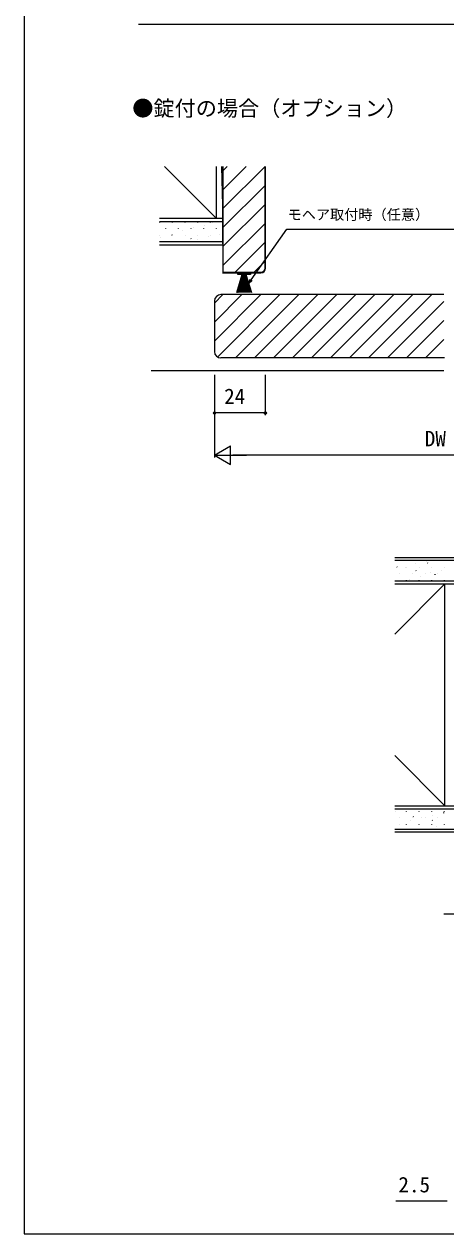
# Model space of a CAD drawing. Units: millimetres, scale not verified. Extents: x -438 to 438, y -652 to 649.
# Drawn here: x -438 to -238, y -652 to -80 of the extents above; entities that cross this region are included whole.
import ezdxf
from ezdxf.enums import TextEntityAlignment as Align

# ---------------------------------------------------------------- set-up
doc = ezdxf.new("R2010")
doc.units = ezdxf.units.MM
doc.header["$LTSCALE"] = 4
for name, color, linetype in [('0-2_USER1', 3, 'Continuous'), ('0-4_YKK_12', 2, 'Continuous'), ('0-5_YKK_13', 4, 'Continuous'), ('0-7_YKK_D', 6, 'Continuous'), ('0-8_YKK_ZWAK', 7, 'Continuous'), ('0-9_YSS_K', 3, 'Continuous'), ('0-A_YSS_KE', 3, 'Continuous')]:
    doc.layers.add(name, color=color, linetype=linetype)
doc.styles.add('ＭＳ ゴシック', font='')
doc.styles.get('ＭＳ ゴシック').set_extended_font_data('MS Gothic')

msp = doc.modelspace()

# ---------------------------------------------------------------- linework, layer by layer
at = {"layer": '0-4_YKK_12'}
for p, q in [((-347.5, -211.891), (-343.48, -207.871)), ((-347.5, -220.871), (-334.5, -207.871)), ((-347.5, -229.851), (-325.52, -207.871)), ((-347.5, -210.871), (-347.5, -234.871)), ((-346.086, -237.417), (-316.54, -207.871)), ((-238.993, -207.871), (-344.5, -207.871)), ((-337.559, -237.871), (-307.559, -207.871)), ((-328.579, -237.871), (-298.579, -207.871)), ((-319.599, -237.871), (-289.599, -207.871)), ((-310.619, -237.871), (-280.619, -207.871)), ((-301.638, -237.871), (-271.638, -207.871)), ((-292.658, -237.871), (-262.658, -207.871)), ((-283.678, -237.871), (-253.678, -207.871)), ((-274.698, -237.871), (-244.698, -207.871)), ((-265.717, -237.871), (-238.993, -211.147)), ((-256.737, -237.871), (-238.993, -220.127)), ((-247.757, -237.871), (-238.993, -229.108)), ((-238.777, -237.871), (-344.5, -237.871)), ((-377.5, -243.871), (-238.993, -243.871))]:
    msp.add_line(p, q, dxfattribs=at)
for centre, start, end in [((-344.5, -210.871), 90, 180), ((-344.5, -234.871), 180, 270)]:
    msp.add_arc(centre, 3, start, end, dxfattribs=at)
at = {"layer": '0-5_YKK_13'}
for p, q in [((-337.002, -206.871), (-334.389, -198.371)), ((-336.691, -206.871), (-334.349, -198.371)), ((-336.39, -206.871), (-334.311, -198.371)), ((-336.085, -206.871), (-334.263, -198.371)), ((-335.796, -206.871), (-334.226, -198.371)), ((-335.511, -206.871), (-334.189, -198.371)), ((-335.37, -206.871), (-334.171, -198.371)), ((-335.091, -206.871), (-334.136, -198.371)), ((-334.815, -206.871), (-334.1, -198.371)), ((-334.54, -206.871), (-334.065, -198.371)), ((-334.37, -206.871), (-333.171, -198.371)), ((-334.267, -206.871), (-334.03, -198.371)), ((-334.091, -206.871), (-333.136, -198.371)), ((-333.995, -206.871), (-333.995, -198.372)), ((-333.723, -206.871), (-333.96, -198.371)), ((-333.45, -206.871), (-333.925, -198.371)), ((-333.175, -206.871), (-333.89, -198.371)), ((-332.899, -206.871), (-333.854, -198.371)), ((-332.62, -206.871), (-333.819, -198.371)), ((-333.815, -206.871), (-333.1, -198.371)), ((-332.479, -206.871), (-333.801, -198.371)), ((-333.54, -206.871), (-333.065, -198.371)), ((-333.267, -206.871), (-333.03, -198.371)), ((-332.995, -206.871), (-332.995, -198.372)), ((-332.723, -206.871), (-332.96, -198.371)), ((-332.45, -206.871), (-332.925, -198.371)), ((-332.175, -206.871), (-332.89, -198.371)), ((-331.899, -206.871), (-332.854, -198.371)), ((-331.62, -206.871), (-332.819, -198.371)), ((-331.479, -206.871), (-332.801, -198.371)), ((-331.194, -206.871), (-332.764, -198.371)), ((-330.905, -206.871), (-332.727, -198.371)), ((-330.61, -206.871), (-332.689, -198.371)), ((-330.309, -206.871), (-332.651, -198.371)), ((-332.611, -198.371), (-329.998, -206.871)), ((-239.003, -500.711), (-196.934, -500.711))]:
    msp.add_line(p, q, dxfattribs=at)
msp.add_lwpolyline([(-336.5, -197.371), (-330.5, -197.371), (-330.5, -198.371), (-336.5, -198.371)], close=True, dxfattribs=at)
at = {"layer": '0-7_YKK_D'}
for p, q in [((-347.5, -245.871), (-347.501, -284.869)), ((-347.5, -245.871), (-347.5, -264.871)), ((-323.5, -245.871), (-323.5, -264.871)), ((-323.5, -263.871), (-347.5, -263.871)), ((-347.501, -283.869), (-339.923, -279.495)), ((-339.923, -288.245), (-339.923, -279.495)), ((-347.501, -283.869), (-339.923, -288.245)), ((-347.501, -283.869), (-332.346, -283.87)), ((-136.238, -283.874), (-338.751, -283.87)), ((-237.503, -636.709), (-261.775, -636.709))]:
    msp.add_line(p, q, dxfattribs=at)
for points in [[(-331.301, -202.634), (-330.082, -200.893), (-313.324, -176.962), (-228.879, -176.962)], [(-329.615, -201.22), (-331.301, -202.634), (-330.548, -200.567)]]:
    msp.add_lwpolyline(points, dxfattribs=at)
for centre in [(-347.5, -263.871), (-323.5, -263.871)]:
    msp.add_circle(centre, 0.531, dxfattribs=at)
at = {"layer": '0-8_YKK_ZWAK'}
msp.add_line((-437.5, 622.9), (-437.5, -652.1), dxfattribs=at)
msp.add_lwpolyline([(-437.5, -652.1), (437.5, -652.1), (437.5, 622.9)], dxfattribs=at)
at = {"layer": '0-9_YSS_K'}
for p, q in [((-39.67, -80.112), (-383.455, -80.112)), ((-371.113, -147.258), (-346.5, -171.871)), ((-344.203, -147.258), (-343.5, -171.871)), ((-343.5, -167.258), (-323.5, -147.258)), ((-343.5, -183.871), (-343.5, -147.371)), ((-343.5, -149.297), (-341.574, -147.371)), ((-343.5, -158.278), (-332.593, -147.371)), ((-343.5, -176.238), (-323.5, -156.238)), ((-343.5, -185.218), (-323.5, -165.218)), ((-343.5, -171.871), (-373.5, -171.871)), ((-373.5, -173.371), (-343.5, -173.371)), ((-373.276, -173.761), (-373.276, -173.661)), ((-370.526, -176.611), (-370.526, -176.511)), ((-367.296, -173.761), (-367.296, -173.661)), ((-364.546, -176.611), (-364.546, -176.511)), ((-361.316, -173.761), (-361.316, -173.661)), ((-343.5, -171.871), (-359.272, -171.871)), ((-358.566, -176.611), (-358.566, -176.511)), ((-357.529, -176.245), (-357.535, -176.226)), ((-355.336, -173.761), (-355.336, -173.661)), ((-352.586, -176.611), (-352.586, -176.511)), ((-352.271, -175.047), (-352.277, -175.028)), ((-349.356, -173.761), (-349.356, -173.661)), ((-348.099, -173.701), (-348.209, -173.534)), ((-346.606, -176.611), (-346.606, -176.511)), ((-343.5, -171.871), (-343.5, -184.371)), ((-343.5, -194.199), (-323.5, -174.199)), ((-343.5, -182.871), (-373.5, -182.871)), ((-373.276, -179.841), (-373.276, -179.741)), ((-373.001, -180.687), (-373.008, -180.668)), ((-370.526, -182.691), (-370.526, -182.591)), ((-367.744, -179.489), (-367.75, -179.47)), ((-367.59, -179.768), (-367.7, -179.602)), ((-367.296, -179.841), (-367.296, -179.741)), ((-364.546, -182.691), (-364.546, -182.591)), ((-362.753, -177.537), (-362.76, -177.518)), ((-361.316, -179.841), (-361.316, -179.741)), ((-358.583, -181.537), (-358.694, -181.371)), ((-358.566, -182.691), (-358.566, -182.591)), ((-355.552, -181.825), (-355.559, -181.806)), ((-355.336, -179.841), (-355.336, -179.741)), ((-352.586, -182.691), (-352.586, -182.591)), ((-350.328, -180.533), (-350.335, -180.514)), ((-349.356, -179.841), (-349.356, -179.741)), ((-346.606, -182.691), (-346.606, -182.591)), ((-345.07, -179.335), (-345.077, -179.317)), ((-373.5, -184.371), (-343.5, -184.371)), ((-337.692, -197.371), (-323.5, -183.179)), ((-328.712, -197.371), (-323.5, -192.159)), ((-176.526, -333.711), (-262.271, -333.711)), ((-261.09, -336.827), (-261.2, -336.661)), ((-259.837, -333.799), (-259.837, -333.711)), ((-257.362, -337.167), (-257.369, -337.148)), ((-256.607, -337.029), (-256.607, -336.929)), ((-253.857, -333.799), (-253.857, -333.711)), ((-252.371, -335.215), (-252.378, -335.196)), ((-250.627, -337.029), (-250.627, -336.929)), ((-247.877, -333.799), (-247.877, -333.711)), ((-247.147, -333.923), (-247.153, -333.904)), ((-246.637, -334.986), (-246.747, -334.82)), ((-244.647, -337.029), (-244.647, -336.929)), ((-241.897, -333.799), (-241.897, -333.711)), ((-238.667, -337.029), (-238.667, -336.929)), ((-262.271, -343.211), (-176.526, -343.211)), ((-259.837, -339.879), (-259.837, -339.779)), ((-256.607, -343.109), (-256.607, -343.009)), ((-255.419, -342.653), (-255.426, -342.634)), ((-253.857, -339.879), (-253.857, -339.779)), ((-252.083, -338.596), (-252.194, -338.429)), ((-250.627, -343.109), (-250.627, -343.009)), ((-250.161, -341.455), (-250.168, -341.436)), ((-247.877, -339.879), (-247.877, -339.779)), ((-245.171, -339.503), (-245.177, -339.484)), ((-244.647, -343.109), (-244.647, -343.009)), ((-243.077, -340.365), (-243.187, -340.198)), ((-241.897, -339.879), (-241.897, -339.779)), ((-239.946, -338.211), (-239.953, -338.192)), ((-238.667, -343.109), (-238.667, -343.009)), ((-238.489, -344.711), (-262.271, -368.493)), ((-238.489, -449.711), (-262.271, -425.929)), ((-176.526, -451.211), (-262.271, -451.211)), ((-247.994, -451.32), (-248.066, -451.211)), ((-262.017, -452.381), (-262.024, -452.363)), ((-259.837, -455.399), (-259.837, -455.299)), ((-256.607, -452.549), (-256.607, -452.449)), ((-254.817, -456.67), (-254.824, -456.651)), ((-253.857, -455.399), (-253.857, -455.299)), ((-253.44, -454.93), (-253.551, -454.763)), ((-250.627, -452.549), (-250.627, -452.449)), ((-249.593, -455.378), (-249.599, -455.359)), ((-247.877, -455.399), (-247.877, -455.299)), ((-244.647, -452.549), (-244.647, -452.449)), ((-244.434, -456.698), (-244.544, -456.532)), ((-244.335, -454.18), (-244.342, -454.161)), ((-241.897, -455.399), (-241.897, -455.299)), ((-239.344, -452.228), (-239.351, -452.209)), ((-238.987, -453.089), (-239.098, -452.922)), ((-238.667, -452.549), (-238.667, -452.449)), ((-262.271, -460.711), (-176.526, -460.711)), ((-259.808, -458.622), (-259.814, -458.603)), ((-256.607, -458.629), (-256.607, -458.529)), ((-250.627, -458.629), (-250.627, -458.529)), ((-244.647, -458.629), (-244.647, -458.529)), ((-242.392, -459.666), (-242.399, -459.647)), ((-238.667, -458.629), (-238.667, -458.529))]:
    msp.add_line(p, q, dxfattribs=at)
at = {"layer": '0-A_YSS_KE'}
for p, q in [((-346.5, -171.871), (-346.5, -147.258)), ((-346.5, -171.871), (-346.5, -147.258)), ((-323.5, -195.371), (-323.5, -147.371)), ((-323.3, -195.371), (-323.3, -147.371)), ((-343.7, -197.571), (-325.5, -197.571)), ((-262.271, -332.211), (-176.526, -332.211)), ((-262.271, -344.711), (-176.526, -344.711)), ((-238.489, -449.711), (-238.489, -344.711)), ((-262.271, -449.711), (-176.526, -449.711)), ((-176.526, -462.211), (-262.271, -462.211))]:
    msp.add_line(p, q, dxfattribs=at)
msp.add_lwpolyline([(-343.5, -147.371), (-343.5, -197.371), (-325.5, -197.371)], dxfattribs=at)
for radius in [2, 2.2]:
    msp.add_arc((-325.5, -195.371), radius, 270, 0, dxfattribs=at)

# ---------------------------------------------------------------- texts
at = {"layer": '0-2_USER1', "style": 'ＭＳ ゴシック'}
msp.add_text('●錠付の場合（オプション）', height=7.331, dxfattribs=at).set_placement((-386.364, -125.68), align=Align.BOTTOM_LEFT)
at = {"layer": '0-7_YKK_D', "style": 'ＭＳ ゴシック'}
for s, height, p in [('モヘア取付時（任意）', 4.912, (-312.944, -173.999)), ('24', 7.331, (-342.915, -261.871)), ('2.5', 7.331, (-260.514, -634.709))]:
    msp.add_text(s, height=height, dxfattribs=at).set_placement(p, align=Align.BOTTOM_LEFT)
msp.add_text('DW', height=7.331, rotation=359.999, dxfattribs=at).set_placement((-248.034, -281.872), align=Align.BOTTOM_LEFT)

doc.saveas('drawing.dxf')
